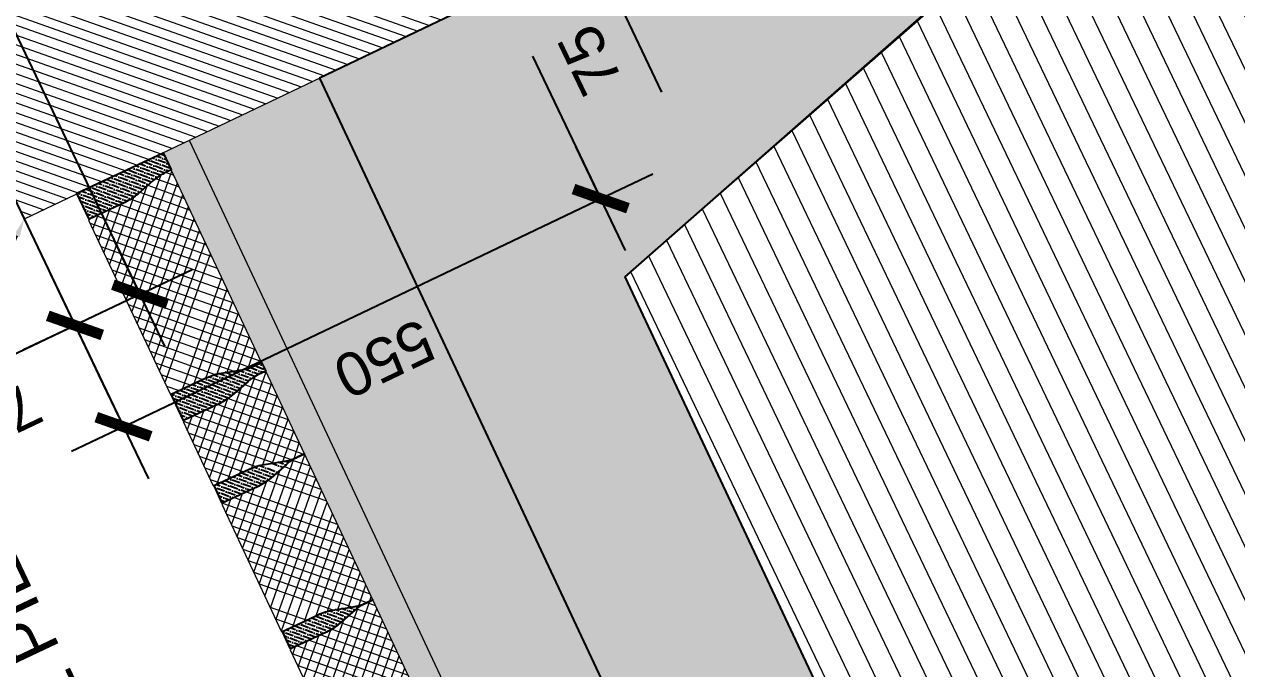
# Model space of a CAD drawing. Header units: metres. Extents: x 678805 to 1359287, y 2747329 to 5497370.
# Drawn here: x 679485.186 to 679486.446, y 2747419.006 to 2747419.676 of the extents above; entities that cross this region are included whole.
import ezdxf
from ezdxf import colors
from ezdxf.entities.mleader import LeaderData, LeaderLine
from ezdxf.math import Vec2, Vec3

# ---------------------------------------------------------------- set-up
doc = ezdxf.new("R2010")
doc.units = ezdxf.units.M
for name, color, linetype, true_color in [('02-L-Waterfeatures 01', 7, 'Continuous', 0x4da6ff), ('XREF_MON_WATERFEATURE$0$01-TX-Dimensions_1-25', 7, 'Continuous', 0x3f5f7f), ('XREF_MON_WATERFEATURE$0$EIT_3 TR sorra', 7, 'Continuous', 0xd8ceb0)]:
    doc.layers.add(name, color=color, linetype=linetype, true_color=true_color)
doc.layers.add('XREF_MON_WATERFEATURE$0$-aux', color=50, linetype='Continuous', plot=False)
doc.layers.add('XREF_MON_WATERFEATURE$0$00_Aux', color=6, linetype='Continuous', plot=False)
doc.layers.add('XREF_MON_WATERFEATURE$0$01-TX', color=7, linetype='Continuous')
doc.layers.add('XREF_MON_WATERFEATURE$0$COTAUX', color=7, linetype='Continuous')
doc.layers.add('XREF_MON_WATERFEATURE$0$02-L-projecció', color=7, linetype='Continuous', lineweight=5, true_color=0x636363)
doc.layers.add('XREF_MON_WATERFEATURE$0$3-TR tot_u', color=7, linetype='Continuous', lineweight=5, true_color=0x787878)
for name, color, linetype, lineweight in [('XREF_MON_WATERFEATURE$0$02-L-seccionat', 6, 'Continuous', 5), ('XREF_MON_WATERFEATURE$0$3-TR Formigó', 252, 'Continuous', 0), ('XREF_MON_WATERFEATURE$0$3-TR terra compactada', 45, 'Continuous', 0), ('XREF_MON_WATERFEATURE$0$3-TR Tot-u', 37, 'Continuous', 0)]:
    doc.layers.add(name, color=color, linetype=linetype, lineweight=lineweight)
doc.styles.add('XREF_MON_WATERFEATURE$0$Standard', font='arial.ttf')
doc.dimstyles.new('XREF_MON_WATERFEATURE$0$E20', dxfattribs={"dimscale": 0.03, "dimtxt": 1.5, "dimasz": 0.2, "dimexe": 0.1, "dimexo": 2.5, "dimgap": 1, "dimtad": 1, "dimdec": 0, "dimlfac": 1000, "dimzin": 0, "dimdsep": 46, "dimtxsty": 'XREF_MON_WATERFEATURE$0$Standard', "dimblk1": 'XREF_MON_WATERFEATURE$0$LINCOT200', "dimblk2": 'XREF_MON_WATERFEATURE$0$LINCOT200', "dimsah": 1, "dimcen": 0.1, "dimdle": 0.1, "dimclrt": 256, "dimadec": 0, "dimazin": 0, "dimtfac": 0.01538461538461539, "dimtdec": 0, "dimtofl": 0, "dimtmove": 0, "dimatfit": 3, "dimldrblk": 'XREF_MON_WATERFEATURE$0$LINCOT200', "dimfxl": 1, "dimtolj": 1, "dimtzin": 0, "dimarcsym": 0})
pattern_1 = [(43.98579928964266, (-29.12719798879698, -68.63277530390769), (0.001927275125572215, 0.00660389192404396), [0.008532812500000058, -0.001706562500000013, 0, -0.001706562500000013])]
pattern_2 = [(44.99999999989513, (-44.29588849237189, 32.5287004862912), (-0.006735192090789539, 0.006735192090814188), []), (134.999999999895, (-44.29588849237189, 32.5287004862912), (-0.006735192090814189, -0.006735192090789538), [])]

# ---------------------------------------------------------------- blocks, each defined once
blk = doc.blocks.new('XREF_MON_WATERFEATURE$0$Bench')
at = {"layer": 'XREF_MON_WATERFEATURE$0$3-TR Formigó'}
h = blk.add_hatch(dxfattribs=at)
h.set_pattern_fill('ANSI31', color=256, scale=0.002999999999999998, angle=-18.27604261032588, style=0)
h.set_pattern_definition([(44.99999999989514, (-45.49588849255815, 30.80655877431855), (-0.006735192090789539, 0.006735192090814186), [])])
h.paths.add_polyline_path([(0, -4.656612873077393e-10), (0.50157939363271, -3.247521817684174e-06), (0.50157939363271, -0.1000032475218177), (0.2407935219807274, -0.1000032475218177), (0.0750000006519258, -0.5499999993480742), (4.656612873077393e-10, -0.5499999998137355)])
at = {"layer": 'XREF_MON_WATERFEATURE$0$02-L-seccionat'}
blk.add_lwpolyline([(0, -4.656612873077393e-10), (0.50157939363271, -3.247521817684174e-06), (0.50157939363271, -0.1000032475218177), (0.2407935219807274, -0.1000032475218177), (0.0750000006519258, -0.5499999993480742), (4.656612873077393e-10, -0.5499999998137355)], close=True, dxfattribs=at)
blk = doc.blocks.new('XREF_MON_WATERFEATURE$0$Font')
at = {"layer": 'XREF_MON_WATERFEATURE$0$3-TR Formigó'}
h = blk.add_hatch(dxfattribs=at)
h.set_pattern_fill('ANSI37', color=256, scale=0.002999999999999999, angle=-18.27604261032589, style=0)
h.set_pattern_definition(pattern_2)
edge = h.paths.add_edge_path()
edge.add_line((0.6866152812726796, 1.353750695707276), (0.6866791862994432, 1.36194622493349))
edge.add_arc((0.6382630942389369, 1.36232374003157), 0.04841756399451735, 359.5532561195993, 375.5522752459881)
edge.add_line((0.6849079080857337, 1.375305334106088), (0.6791231585666537, 1.396090804133564))
edge.add_arc((0.7341754748485982, 1.411412261426449), 0.05714459360587384, 179.5532500560623, 195.5522691823448, ccw=False)
edge.add_line((0.6770326187834144, 1.411857828265056), (0.6773532778024673, 1.452981851296499))
edge.add_line((0.6773532773368061, 1.452981851063669), (0.6765560954809189, 1.452988067641854))
edge.add_line((0.6765560959465802, 1.452988067409024), (0.676562677603215, 1.453832118073478))
edge.add_line((0.6765626771375537, 1.453832118306309), (0.6032671113498509, 1.454403629526496))
edge.add_line((0.6032671113498509, 1.454403629992157), (0.6032605292275548, 1.453559579327703))
edge.add_line((0.6032605292275548, 1.453559578862041), (0.6024633478373289, 1.453565798234195))
edge.add_line((0.6024633478373289, 1.453565798234195), (0.6021426906809211, 1.4124417710118))
edge.add_arc((0.5449998425319791, 1.412887337151915), 0.05714458545132258, 343.554231491595, 359.55325061787744, ccw=False)
edge.add_line((0.5998065369203687, 1.396709266118705), (0.5936983674764633, 1.376016522757709))
edge.add_arc((0.6401350670494139, 1.362309146672487), 0.04841755089930013, 163.5542368047178, 179.5532559311067)
edge.add_line((0.5917189875617623, 1.362686661770567), (0.5916550848633051, 1.354491132544354))
edge.add_line((0.5916550843976438, 1.354491132777184), (0.6866152808070183, 1.353750695474446))
h = blk.add_hatch(dxfattribs=at)
h.set_pattern_fill('ANSI37', color=256, scale=0.002999999999999999, angle=-18.27604261032589, style=0)
h.set_pattern_definition(pattern_2)
edge = h.paths.add_edge_path()
edge.add_line((0.8541013519279659, 1.352444746531546), (0.8541652546264231, 1.36064027575776))
edge.add_arc((0.8057491621002555, 1.361017799470574), 0.04841756455353437, 359.5532460460332, 375.5522651724222)
edge.add_line((0.8523939801380038, 1.373999385628849), (0.8466092301532626, 1.394784856121987))
edge.add_arc((0.9016615441069007, 1.410106313414872), 0.05714459194732985, 179.5532502765495, 195.5522694028319, ccw=False)
edge.add_line((0.8445186894387007, 1.410551879554987), (0.8448393465951085, 1.451675903052092))
edge.add_line((0.8448393470607698, 1.451675903052092), (0.8440421661362052, 1.451682120095938))
edge.add_line((0.8440421652048826, 1.451682120095938), (0.8440487473271787, 1.452526169829071))
edge.add_line((0.8440487473271787, 1.452526169829071), (0.6982273082248867, 1.453663192689419))
edge.add_line((0.6982273086905479, 1.453663192689419), (0.6982207293622196, 1.452819140162319))
edge.add_line((0.6982207298278809, 1.452819140162319), (0.6974235479719937, 1.452825360465795))
edge.add_line((0.6974235470406711, 1.452825360465795), (0.6971028884872794, 1.411701333709061))
edge.add_arc((0.6399600375443697, 1.412146896123886), 0.05714458826966573, 343.5542353029624, 359.5532544292448, ccw=False)
edge.add_line((0.694766734726727, 1.395968827884644), (0.6886585662141442, 1.375276084057987))
edge.add_arc((0.7350952606648207, 1.361568703781813), 0.04841754667178551, 163.5542300571949, 179.5532491835839)
edge.add_line((0.6866791853681207, 1.36194622470066), (0.6866152808070183, 1.353750695474446))
edge.add_line((0.6866152812726796, 1.353750695707276), (0.8541013523936272, 1.352444746764377))
h = blk.add_hatch(dxfattribs=at)
h.set_pattern_fill('ANSI37', color=256, scale=0.002999999999999999, angle=-18.27604261032589, style=0)
h.set_pattern_definition(pattern_2)
edge = h.paths.add_edge_path()
edge.add_line((0.9490615520626307, 1.351704300846905), (0.9491254552267492, 1.359899831470102))
edge.add_arc((0.9007093654945493, 1.360277344472706), 0.04841756089733478, 359.5532586027248, 375.5522777291138)
edge.add_line((0.947354176081717, 1.373258939944208), (0.9415694270282984, 1.394044412299991))
edge.add_arc((0.9966217339970171, 1.409365868195891), 0.05714458365460945, 179.5532513789855, 195.552270505268, ccw=False)
edge.add_line((0.939478887245059, 1.409811433404684), (0.9397995453327894, 1.450935458298773))
edge.add_line((0.9397995453327894, 1.450935458298773), (0.9390023644082248, 1.450941675808281))
edge.add_line((0.9390023639425635, 1.450941675808281), (0.9390089460648596, 1.451785725541413))
edge.add_line((0.9390089460648596, 1.451785725541413), (0.865713378880173, 1.452357236295938))
edge.add_line((0.8657133798114955, 1.452357236063108), (0.8657067990861833, 1.451513185398653))
edge.add_line((0.8657067981548607, 1.451513185631484), (0.8649096167646348, 1.451519404537976))
edge.add_line((0.8649096176959574, 1.451519404537976), (0.8645889586769044, 1.410395379178226))
edge.add_arc((0.8074460960924625, 1.410840941825882), 0.05714459844488683, 343.5542351220217, 359.5532542483041, ccw=False)
edge.add_line((0.8622528035193682, 1.394662870559841), (0.8561446345411241, 1.373970129527152))
edge.add_arc((0.9025813392363489, 1.360262752976269), 0.04841755586403989, 163.5542376771259, 179.5532568035148)
edge.add_line((0.854165256023407, 1.360640267375857), (0.8541013523936272, 1.352444739080966))
edge.add_line((0.8541013514623046, 1.352444739080966), (0.9490615511313081, 1.351704300846905))
h = blk.add_hatch(dxfattribs=at)
h.set_pattern_fill('ANSI37', color=256, scale=0.002999999999999999, angle=-18.27604261032589, style=0)
h.set_pattern_definition(pattern_2)
edge = h.paths.add_edge_path()
edge.add_line((1.180291260126978, 1.349901310168207), (1.180355164688081, 1.358096841257066))
edge.add_arc((1.131939082872123, 1.358474358450621), 0.04841755360344205, 359.5532537556385, 375.5522728820274)
edge.add_line((1.178583888337016, 1.371455947868526), (1.172799138352275, 1.392241419758648))
edge.add_arc((1.227851450443268, 1.4075628798455), 0.05714459072859672, 179.553253822901, 195.5522729491834, ccw=False)
edge.add_line((1.17070859670639, 1.408008442725986), (1.171029256191105, 1.449132467620075))
edge.add_line((1.171029257122427, 1.449132467620075), (1.17023207526654, 1.44913868419826))
edge.add_line((1.170232074335217, 1.44913868419826), (1.170238655526191, 1.449982735328376))
edge.add_line((1.170238655991852, 1.449982735561207), (0.9706732740160078, 1.451538819121197))
edge.add_line((0.9706732733175159, 1.451538818888366), (0.970666692359373, 1.450694765429944))
edge.add_line((0.9706666925922036, 1.450694765429944), (0.9698695107363164, 1.450700984802097))
edge.add_line((0.969869511667639, 1.450700984802097), (0.9695488535799086, 1.409576958976686))
edge.add_arc((0.9124059984460473, 1.41002252092585), 0.05714459157949218, 343.554235795746, 359.5532549220285, ccw=False)
edge.add_line((0.9672126998193562, 1.393844452220947), (0.9611045299097896, 1.373151710256934))
edge.add_arc((1.007541230414063, 1.359444334171712), 0.04841755255421331, 163.5542370955205, 179.5532562219094)
edge.add_line((0.9591251504607499, 1.359821849036962), (0.95906124683097, 1.351626320276409))
edge.add_line((0.9590612458996475, 1.351626320276409), (1.180291260126978, 1.349901310168207))
at = {"layer": 'XREF_MON_WATERFEATURE$0$3-TR terra compactada'}
h = blk.add_hatch(dxfattribs=at)
h.set_pattern_fill('LINE', color=256, scale=0.0075, style=0)
h.set_pattern_definition([(1.590277340731758e-14, (-1.593222049996257, -1.450000001117587), (0, 0.0238125), [])])
edge = h.paths.add_edge_path()
edge.add_line((-1.508667595218867, 0.9890606738626957), (-1.508667595192252, -0.6048951202948476))
edge.add_line((-1.508667595218867, -0.6048951202537864), (6.136539501577078, -0.6048951200357733))
edge.add_line((6.136539502069354, -0.6048951200209558), (6.135368614665779, 0.7910603175694269))
edge.add_line((6.135368613991886, 0.7910603177733719), (3.626572259866925, 0.8105940809709242))
edge.add_line((3.626572260633111, 0.8105940809473395), (3.548124667638425, 1.011210944756913))
edge.add_line((3.548124666791409, 1.011210944736376), (2.60166369870992, 1.018580193498171))
edge.add_line((2.601663698907942, 1.01858019316569), (2.601663700051208, 0.1099791904142415))
edge.add_line((2.601663700770587, 0.1099791903980076), (2.601663700770587, -0.3400208096019923))
edge.add_line((2.601663699839264, -0.3400208093225956), (0.9815726160337759, -0.3400210808148136))
edge.add_line((0.9815726173110306, -0.3400210812687874), (0.9815726173110306, 0.00997891873121265))
edge.add_line((0.9815726173110306, 0.009978918824344873), (1.145767424071051, 0.00997891916307908))
edge.add_line((1.145767423324287, 0.00997891929000616), (0.8764049971942496, 0.9722189113882429))
edge.add_line((0.8764049969613552, 0.9722189116291702), (-1.508667595224254, 0.9890606740160933))
at = {"layer": 'XREF_MON_WATERFEATURE$0$3-TR Tot-u'}
h = blk.add_hatch(dxfattribs=at)
h.set_pattern_fill('EARTH', color=256, scale=0.005, angle=-84.07414778341365)
h.set_pattern_definition([(275.9258522165863, (0, 0), (0.0348582512672567, -0.02830242601949161), [0.03175, -0.03175]), (275.9258522165863, (0.01184262707829475, 0.001229217275977135), (0.0348582512672567, -0.02830242601949161), [0.03175, -0.03175]), (275.9258522165863, (0.02368525415658951, 0.002458434551954269), (0.0348582512672567, -0.02830242601949161), [0.03175, -0.03175]), (5.925852216586342, (0.02804253622889519, -0.001079368870705366), (0.02830242601949161, 0.0348582512672567), [0.03174999999999997, -0.03174999999999997]), (5.925852216586342, (0.02927175257354975, -0.01292199594900012), (0.02830242601949161, 0.0348582512672567), [0.03174999999999997, -0.03174999999999997]), (5.925852216586342, (0.03050096984952688, -0.02476462279446423), (0.02830242601949161, 0.0348582512672567), [0.03174999999999997, -0.03174999999999997])])
h.paths.add_polyline_path([(-1.508667595218867, 0.9890606738626957), (0.8764049969613552, 0.9722189116291702), (0.9987608520314097, 0.5399836259894073), (1.701574961654842, 0.5399805158376694), (1.70157584734261, 0.759980516275391), (1.200005445629358, 0.7599829565733671), (1.200005536898971, 1.169738783501089), (-1.314310426823795, 1.189054771792144), (-1.291731706354767, 1.138879837468266), (-1.508667595218867, 1.140546426177025)])
at = {"layer": 'XREF_MON_WATERFEATURE$0$3-TR tot_u'}
h = blk.add_hatch(dxfattribs=at)
h.set_pattern_fill('AR-CONC', color=256, scale=0.0002499999999999998, angle=90.27678088138283)
h.set_pattern_definition([(158.5528234916038, (-44.29588849237189, 32.5287004862912), (-0.01071414020334408, 0.04444703537656459), [0.004762499999999992, -0.05238749999999993]), (103.5528234916037, (-44.29588849237189, 32.5287004862912), (-0.042478511822929, -0.02355052202099123), [0.003809999999999992, -0.04191014604249989]), (209.0042681916038, (-44.29678133362904, 32.53240439342335), (-0.05319265014223656, 0.02089651386113734), [0.004047502199999994, -0.04452256114999994]), (154.7370234916037, (-44.30792848253623, 32.52465961547568), (-0.01159854796105582, 0.06759205884945055), [0.007143749999999993, -0.07858124999999992]), (205.1883811016037, (-44.30889503192157, 32.53029227955267), (-0.07752613342460271, 0.03658516449488299), [0.006071255784999993, -0.0667839020399999]), (99.73697466160382, (-44.30792848253623, 32.52465961547568), (-0.07752613342278558, 0.036585164499046), [0.005714991767499992, -0.06286493297999987]), (129.5528234916038, (-44.30693892017007, 32.53168982686475), (0.01217751511735448, 0.04406843003303179), [0.004762499999999994, -0.05238749999999995]), (74.55282349160389, (-44.30693892017007, 32.53168982686475), (-0.04856998646426809, -3.622266203678892e-06), [0.003809999999999994, -0.04190999999999991]), (180.0042684916038, (-44.30592412641272, 32.53536219708622), (-0.03639247154533939, 0.04406480761108346), [0.004047502199999996, -0.04452248439999996]), (146.0528234916038, (-44.29588849237189, 32.5287004862912), (-0.02028587552938745, -0.005993882991116795), [0, -0.04140199999999992, 0, -0.04254499999999992, 0, -0.04206874999999992]), (116.0528234916039, (-44.29588849237189, 32.5287004862912), (-0.02905871588294157, 0.007867938773241597), [0, -0.02425699999999996, 0, -0.04044949999999992, 0, -0.01603374999999996]), (76.05282349160386, (-44.29138292139396, 32.51527589792386), (-0.009427757665139926, 0.03259170348029379), [0, -0.01587499999999994, 0, -0.04952999999999989, 0, -0.06572249999999978]), (66.05282349160387, (-44.28936248552054, 32.50925590330735), (-0.01780916575072015, 0.03308521069580599), [0, -0.02063749999999997, 0, -0.03289299999999995, 0, -0.04667249999999994])])
h.paths.add_polyline_path([(-1.314310426823795, 1.189054771792144), (1.200005536898971, 1.169738783501089), (1.199709311127663, 1.319745484273881), (-1.350574632640928, 1.33933779457584), (-1.350574634037912, 1.269641898106784)])
at = {"layer": 'XREF_MON_WATERFEATURE$0$EIT_3 TR sorra'}
h = blk.add_hatch(dxfattribs=at)
h.set_pattern_fill('ANSI36', color=256, scale=0.001075000000000009, angle=-1.014200710357327, style=0, double=1)
h.set_pattern_definition(pattern_1)
edge = h.paths.add_edge_path()
edge.add_line((0.6866152575239539, 1.353747197426856), (0.6866791592910886, 1.361942726653069))
edge.add_arc((0.638263073284179, 1.362320244312286), 0.04841755692136279, 359.5532532353189, 375.5522723614309)
edge.add_line((0.6849078820087016, 1.375301834195852), (0.6791231334209442, 1.396087309345603))
edge.add_arc((0.7341754483059049, 1.411408764775842), 0.05714459172765145, 179.5532486136495, 195.552267739868, ccw=False)
edge.add_line((0.6770325936377048, 1.411854332778603), (0.6773532791994512, 1.452981851994991))
edge.add_line((0.6773532796651125, 1.452981851994991), (0.6974235493689775, 1.452825356740505))
edge.add_line((0.6974235489033163, 1.452825356740505), (0.6971028614789248, 1.411697835661471))
edge.add_arc((0.639960013795644, 1.412143399938941), 0.05714458520547993, 343.5542331508727, 359.55325227718356, ccw=False)
edge.add_line((0.6947667081840336, 1.395965330768377), (0.6886585396714509, 1.375272589270025))
edge.add_arc((0.7350952359847724, 1.361565207131207), 0.04841755022788323, 163.5542286805176, 179.5532478067304)
edge.add_line((0.686679158359766, 1.361942728981376), (0.6866152575239539, 1.353747196495533))
h = blk.add_hatch(dxfattribs=at)
h.set_pattern_fill('ANSI36', color=256, scale=0.001075000000000009, angle=-1.014200710357327, style=0, double=1)
h.set_pattern_definition(pattern_1)
edge = h.paths.add_edge_path()
edge.add_line((0.8541013272479177, 1.352441250346601), (0.8541652304120362, 1.360636779572815))
edge.add_arc((0.8057491462677717, 1.361014298629016), 0.04841755504291326, 359.55325153288, 375.552270658992)
edge.add_line((0.8523939540609717, 1.373995886417106), (0.8466092054732144, 1.394781360635534))
edge.add_arc((0.9016615222208202, 1.410102820023894), 0.05714459548455035, 179.5532514985391, 195.5522706247576, ccw=False)
edge.add_line((0.8445186638273299, 1.410548385232687), (0.8448393498547375, 1.451675904449075))
edge.add_line((0.8448393498547375, 1.451675904914737), (0.86490961862728, 1.451519407797605))
edge.add_line((0.8649096195586026, 1.451519407331944), (0.8645889335311949, 1.410391888115555))
edge.add_arc((0.807446077466011, 1.410837453324348), 0.05714459207087461, 343.55423247714856, 359.55325160345944, ccw=False)
edge.add_line((0.8622527779079974, 1.394659381825477), (0.8561446089297533, 1.373966640327126))
edge.add_arc((0.9025813015177846, 1.360259261447936), 0.04841754477165996, 163.5542317248516, 179.5532508510645)
edge.add_line((0.8541652294807136, 1.360636780969799), (0.8541013267822564, 1.352441250346601))
h = blk.add_hatch(dxfattribs=at)
h.set_pattern_fill('ANSI36', color=256, scale=0.001075000000000009, angle=-1.014200710357327, style=0, double=1)
h.set_pattern_definition(pattern_1)
edge = h.paths.add_edge_path()
edge.add_line((0.9590612188912928, 1.351622842717916), (0.949061525054276, 1.351700814440846))
edge.add_line((0.949061525054276, 1.351700813975185), (0.9491254282183945, 1.359896344132721))
edge.add_arc((0.9007093477994204, 1.360273859463632), 0.04841755216563613, 359.5532559786739, 375.5522751047858)
edge.add_line((0.9473541518673301, 1.373255450278521), (0.9415694042108953, 1.394040925428271))
edge.add_arc((0.9966217111796141, 1.409362383186817), 0.05714458553328598, 179.5532528214625, 195.552271947681, ccw=False)
edge.add_line((0.9394788625650108, 1.409807946998626), (0.9397995490580797, 1.450935459230095))
edge.add_line((0.9397995490580797, 1.450935459230095), (0.9698695128317922, 1.450700991787016))
edge.add_line((0.9698695130646229, 1.450700991787016), (0.969548825873062, 1.409573479089886))
edge.add_arc((0.9124059691093862, 1.410019042436033), 0.05714459348004619, 343.55423438283196, 359.55325350914285, ccw=False)
edge.add_line((0.9672126723453403, 1.393840971868485), (0.9611045029014349, 1.373148232698441))
edge.add_arc((1.007541201543063, 1.359440856613219), 0.04841755089982966, 163.5542368048058, 179.5532559310186)
edge.add_line((0.9591251234523952, 1.35981837217696), (0.9590612198226154, 1.351622842485085))
edge.add_line((0.9590612188912928, 1.351622842717916), (0.949061525054276, 1.351700814440846))
h = blk.add_hatch(dxfattribs=at)
h.set_pattern_fill('ANSI36', color=256, scale=0.001075000000000009, angle=-1.014200710357327, style=0, double=1)
h.set_pattern_definition([(43.98579928964266, (-28.89596828166395, -68.63457829551771), (0.001927275125572215, 0.00660389192404396), [0.008532812500000058, -0.001706562500000013, 0, -0.001706562500000013])])
edge = h.paths.add_edge_path()
edge.add_line((1.199943122453988, 1.349744656123221), (1.180291232187301, 1.349897821899503))
edge.add_line((1.180291232187301, 1.349897821899503), (1.180355134885758, 1.358093352522701))
edge.add_arc((1.131939058192074, 1.358470867620781), 0.04841754884854808, 359.5532564991323, 375.5522756252441)
edge.add_line((1.178583857603371, 1.371452457737178), (1.172799110878259, 1.39223793335259))
edge.add_arc((1.227851416915655, 1.407559392508119), 0.05714458409464751, 179.5532547048823, 195.5522738311007, ccw=False)
edge.add_line((1.170708570629358, 1.408004954224452), (1.171029257122427, 1.449132467387244))
edge.add_line((1.171029257122427, 1.449132467620075), (1.200715934392065, 1.448900986928493))
edge.add_line((1.200715933460742, 1.448900986928493), (1.199943122453988, 1.349744656123221))
edge.add_line((1.199943122453988, 1.349744656123221), (1.180291232187301, 1.349897821899503))
h = blk.add_hatch(dxfattribs=at)
h.set_pattern_fill('ANSI36', color=256, scale=0.001075000000000009, angle=-1.014200710357327, style=0, double=1)
h.set_pattern_definition([(62.26184189986371, (23.78163385484368, 249.4228092259727), (-0.0002408934136971137, 0.006875154421345005), [0.008532812500000072, -0.001706562500000015, 0, -0.001706562500000015])])
h.paths.add_polyline_path([(-1.350574632640928, 1.33933779457584), (1.199709310662001, 1.319745486136526), (1.199943120125681, 1.349744657054543), (-1.350574634037912, 1.369641900062561)])
at = {"layer": 'XREF_MON_WATERFEATURE$0$-aux'}
for points in [[(0.6866152570582926, 1.353747196961194), (0.6866152575239539, 1.353747197426856), (0.6866791588254273, 1.361942726653069, 0.06992251114754273), (0.6849078820087016, 1.375301834195852), (0.6791231334209442, 1.396087309345603, -0.06992251114800961), (0.6770325936377048, 1.411854332778603), (0.6773532796651125, 1.452981851994991), (0.6974235489033163, 1.452825356740505), (0.6971028614789248, 1.411697835661471, -0.0699225111484148), (0.6947667081840336, 1.395965330768377), (0.6886585396714509, 1.375272589270025, 0.06992251114798485), (0.686679158359766, 1.361942728981376), (0.6866152570582926, 1.353747196961194), (0.6866152575239539, 1.353747197426856)], [(0.8541013267822564, 1.352441250346601), (0.8541013272479177, 1.352441250346601), (0.8541652294807136, 1.360636779572815, 0.06992251114754273), (0.8523939540609717, 1.373995886417106), (0.8466092045418918, 1.394781360868365, -0.06992251114800961), (0.8445186638273299, 1.410548385232687), (0.8448393498547375, 1.451675904914737), (0.8649096195586026, 1.451519407331944), (0.8645889325998724, 1.410391888115555, -0.0699225111484148), (0.8622527779079974, 1.394659381825477), (0.8561446089297533, 1.373966639861465, 0.06992251114798485), (0.8541652294807136, 1.360636780969799), (0.8541013267822564, 1.352441250346601), (0.8541013272479177, 1.352441250346601)], [(0.9590612188912928, 1.351622842717916), (0.949061525054276, 1.351700813975185), (0.9491254282183945, 1.359896344132721, 0.06992251114754273), (0.9473541518673301, 1.373255450278521), (0.9415694042108953, 1.394040925428271, -0.06992251114800961), (0.9394788625650108, 1.409807946998626), (0.9397995490580797, 1.450935459230095), (0.9698695130646229, 1.450700991787016), (0.9695488256402314, 1.409573479089886, -0.0699225111484148), (0.9672126723453403, 1.393840971868485), (0.9611045019701123, 1.373148232698441, 0.06992251114798485), (0.9591251234523952, 1.35981837217696), (0.9590612188912928, 1.351622842717916), (0.949061525054276, 1.351700813975185)], [(1.199943122453988, 1.349744656123221), (1.180291232187301, 1.349897821899503), (1.180355135351419, 1.358093352522701, 0.06992251114754273), (1.178583857603371, 1.371452457737178), (1.172799110878259, 1.39223793335259, -0.06992251114800961), (1.170708570629358, 1.408004954224452), (1.171029257122427, 1.449132467620075), (1.200715933460742, 1.448900986928493), (1.199943122453988, 1.349744656123221), (1.180291232187301, 1.349897821899503)]]:
    blk.add_lwpolyline(points, format="xyb", dxfattribs=at)
at = {"layer": 'XREF_MON_WATERFEATURE$0$00_Aux'}
blk.add_lwpolyline([(-1.508667595218867, 0.9890606738626957), (0.8764049969613552, 0.9722189116291702), (0.9987608520314097, 0.5399836259894073), (1.701574961654842, 0.5399805158376694), (1.70157584734261, 0.759980516275391), (1.200005445629358, 0.7599829565733671), (1.200005536898971, 1.169738783501089), (-1.314310426823795, 1.189054771792144), (-1.291731706354767, 1.138879837468266), (-1.508667595218867, 1.140546426177025)], close=True, dxfattribs=at)
at = {"layer": 'XREF_MON_WATERFEATURE$0$02-L-projecció'}
for points in [[(-1.350574633106589, 1.33933779457584), (1.19970931392163, 1.319745485670865)], [(-1.314310426823795, 1.189054771792144), (1.200005536898971, 1.169738783501089)]]:
    blk.add_lwpolyline(points, dxfattribs=at)
blk.add_lwpolyline([(-1.508667595218867, 0.9890606738626957), (-1.508667595218867, -0.6048951202537864), (6.136539502069354, -0.6048951200209558), (6.135368613991886, 0.7910603177733719), (3.626572260633111, 0.8105940809473395), (3.548124666791409, 1.011210944736376), (2.601663698907942, 1.01858019316569), (2.601663700770587, 0.1099791903980076), (2.601663699839264, -0.3400208093225956), (0.9815726173110306, -0.3400210812687874), (0.9815726173110306, 0.009978918824344873), (1.145767423324287, 0.00997891929000616), (0.8764049969613552, 0.9722189116291702)], close=True, dxfattribs=at)
at = {"layer": 'XREF_MON_WATERFEATURE$0$02-L-seccionat'}
for points in [[(0.6866152812726796, 1.353750695707276), (0.686679185833782, 1.36194622470066, 0.06992251114875708), (0.6849079080857337, 1.375305334106088), (0.6791231585666537, 1.396090804133564, -0.0699225111482901), (0.6770326187834144, 1.411857828265056), (0.6773532773368061, 1.452981851063669), (0.6765560959465802, 1.452988067409024), (0.6765626771375537, 1.453832118306309), (0.6032671113498509, 1.454403629992157), (0.6032605292275548, 1.453559578862041), (0.6024633478373289, 1.453565798234195), (0.6021426906809211, 1.4124417710118, -0.0699225111482901), (0.5998065369203687, 1.396709266118705), (0.5936983665451407, 1.376016522757709, 0.06992251114875708), (0.5917189875617623, 1.362686661770567), (0.5916550843976438, 1.354491132777184)], [(0.8541013519279659, 1.352444746531546), (0.8541652550920844, 1.360640276223421, 0.06992251114875708), (0.8523939801380038, 1.373999385628849), (0.8466092301532626, 1.394784856121987, -0.0699225111482901), (0.8445186894387007, 1.410551879554987), (0.8448393470607698, 1.451675903052092), (0.8440421652048826, 1.451682120095938), (0.8440487473271787, 1.452526169829071), (0.6982273086905479, 1.453663192689419), (0.6982207298278809, 1.452819140162319), (0.6974235470406711, 1.452825360465795), (0.6971028884872794, 1.411701333709061, -0.0699225111482901), (0.694766734726727, 1.395968827884644), (0.6886585662141442, 1.375276084057987, 0.06992251114875708), (0.6866791853681207, 1.36194622470066), (0.6866152812726796, 1.353750695707276)], [(0.9490615520626307, 1.351704300846905), (0.9491254538297653, 1.359899831470102, 0.06992251114875708), (0.947354176081717, 1.373258939944208), (0.9415694270282984, 1.394044412299991, -0.0699225111482901), (0.939478887245059, 1.409811433404684), (0.9397995453327894, 1.450935458298773), (0.9390023639425635, 1.450941675808281), (0.9390089460648596, 1.451785725541413), (0.8657133798114955, 1.452357236063108), (0.8657067981548607, 1.451513185631484), (0.8649096176959574, 1.451519404537976), (0.8645889586769044, 1.410395378945395, -0.0699225111482901), (0.8622528035193682, 1.394662870559841), (0.8561446345411241, 1.373970129527152, 0.06992251114875708), (0.854165256023407, 1.360640267375857), (0.8541013514623046, 1.352444739080966)], [(1.180291260126978, 1.349901310168207), (1.180355165619403, 1.358096841257066, 0.06992251114875708), (1.178583888337016, 1.371455947868526), (1.172799137886614, 1.392241420224309, -0.0699225111482901), (1.17070859670639, 1.408008442725986), (1.171029257122427, 1.449132467620075), (1.170232074335217, 1.44913868419826), (1.170238655991852, 1.449982735561207), (0.9706732733175159, 1.451538818888366), (0.9706666925922036, 1.450694765429944), (0.969869511667639, 1.450700984802097), (0.9695488531142473, 1.409576958976686, -0.0699225111482901), (0.9672126998193562, 1.393844452220947), (0.961104528978467, 1.373151710256934, 0.06992251114875708), (0.9591251504607499, 1.359821849036962), (0.9590612458996475, 1.351626320276409)]]:
    blk.add_lwpolyline(points, format="xyb", close=True, dxfattribs=at)
blk.add_lwpolyline([(1.200000001117587, 1.352141255745664), (1.200000000186265, 1.402141255326569)], dxfattribs=at)
blk.add_blockref('XREF_MON_WATERFEATURE$0$Bench', (1.200005536433309, 1.509982735384256))
blk = doc.blocks.new('XREF_MON_WATERFEATURE$0$LINCOT200')
for p, q in [((0, -9.999961704014428), (0, 10.00003829598555)), ((3.694822225952521e-13, 3.829598557558711e-05), (10.00000000000051, 3.829598557558711e-05))]:
    blk.add_line(p, q)
at = {"const_width": 1.875}
blk.add_lwpolyline([(3.535533801624467, -3.535495714255788), (-3.535533950636761, 3.535572157214077)], dxfattribs=at)
at = {"layer": 'XREF_MON_WATERFEATURE$0$COTAUX'}
blk.add_line((0, 0), (-1.249999999999915, 0), dxfattribs=at)
blk = doc.blocks.new('*D649')
at = {"layer": 'DEFPOINTS', "color": 0, "transparency": 16777216}
for p in [(679485.6817476428, 2747419.710311109), (679485.7849358582, 2747419.494530882), (679485.1855639552, 2747419.473031216)]:
    blk.add_point(p, dxfattribs=at)
at = {"layer": 'XREF_MON_WATERFEATURE$0$01-TX-Dimensions_1-25', "color": 0, "lineweight": -2, "transparency": 16777216}
for p, q in [((679485.7141039926, 2747419.642649697), (679485.7862301129, 2747419.491824425)), ((679485.2941650843, 2747419.259839496), (679485.779522946, 2747419.491942373)), ((679485.2179203047, 2747419.405369804), (679485.2900464251, 2747419.254544532))]:
    blk.add_line(p, q, dxfattribs=at)
at = {"layer": 'XREF_MON_WATERFEATURE$0$01-TX-Dimensions_1-25', "color": 0, "lineweight": -2, "transparency": 16777216, "xscale": 0.006, "yscale": 0.006, "zscale": 0.006}
for p, rotation in [((679485.7849358589, 2747419.494530881), 25.55758288666668), ((679485.2887521711, 2747419.257250988), 205.5575828866667)]:
    blk.add_blockref('XREF_MON_WATERFEATURE$0$LINCOT200', p, dxfattribs=dict(at, rotation=rotation))
at = {"layer": 'XREF_MON_WATERFEATURE$0$01-TX-Dimensions_1-25', "transparency": 16777216, "insert": (679485.5596987212, 2747419.328098716), "char_height": 0.045, "attachment_point": 5, "rotation": 205.5575828866667, "style": 'XREF_MON_WATERFEATURE$0$Standard'}
blk.add_mtext('\\A1;550', dxfattribs=at)
blk = doc.blocks.new('*D650')
at = {"layer": 'DEFPOINTS', "color": 0, "transparency": 16777216}
for p in [(679485.7441022041, 2747419.823264264), (679485.6493912697, 2747419.777972569), (679485.6817476425, 2747419.710311108)]:
    blk.add_point(p, dxfattribs=at)
at = {"layer": 'XREF_MON_WATERFEATURE$0$01-TX-Dimensions_1-25', "color": 0, "lineweight": -2, "transparency": 16777216}
for p, q in [((679485.7170526815, 2747419.810328918), (679485.7468086608, 2747419.824558518)), ((679485.746690712, 2747419.817851351), (679485.7738700686, 2747419.761015716)), ((679485.7494090543, 2747419.742667457), (679485.7791650331, 2747419.756897057)), ((679485.7764585764, 2747419.755602803), (679485.8482733396, 2747419.60542862))]:
    blk.add_line(p, q, dxfattribs=at)
at = {"layer": 'XREF_MON_WATERFEATURE$0$01-TX-Dimensions_1-25', "color": 0, "lineweight": -2, "transparency": 16777216, "xscale": 0.006, "yscale": 0.006, "zscale": 0.006}
for p, rotation in [((679485.7441022041, 2747419.823264264), 115.5575828866667), ((679485.7764585764, 2747419.755602803), 295.5575828866667)]:
    blk.add_blockref('XREF_MON_WATERFEATURE$0$LINCOT200', p, dxfattribs=dict(at, rotation=rotation))
at = {"layer": 'XREF_MON_WATERFEATURE$0$01-TX-Dimensions_1-25', "transparency": 16777216, "insert": (679485.7737234364, 2747419.63874123), "char_height": 0.045, "attachment_point": 5, "rotation": 115.55758288666671, "style": 'XREF_MON_WATERFEATURE$0$Standard'}
blk.add_mtext('\\A1;75', dxfattribs=at)
blk = doc.blocks.new('*D651')
at = {"layer": 'DEFPOINTS', "color": 0, "transparency": 16777216}
for p in [(679485.0368818189, 2747419.957905363), (679484.9692211464, 2747419.925554894), (679485.2383469889, 2747419.362680973)]:
    blk.add_point(p, dxfattribs=at)
at = {"layer": 'XREF_MON_WATERFEATURE$0$01-TX-Dimensions_1-25', "color": 0, "lineweight": -2, "transparency": 16777216}
for p, q in [((679485.0692336705, 2747419.8902418), (679485.3073017359, 2747419.3923249)), ((679485.0015729979, 2747419.857891331), (679485.2396410633, 2747419.359974431)), ((679485.3005945769, 2747419.392443295), (679485.2437600743, 2747419.365269122)), ((679485.2383469893, 2747419.362680973), (679485.0881680308, 2747419.290876192))]:
    blk.add_line(p, q, dxfattribs=at)
at = {"layer": 'XREF_MON_WATERFEATURE$0$01-TX-Dimensions_1-25', "color": 0, "lineweight": -2, "transparency": 16777216, "xscale": 0.006, "yscale": 0.006, "zscale": 0.006}
for p, rotation in [((679485.3060076619, 2747419.395031443), 25.55377418202264), ((679485.2383469893, 2747419.362680973), 205.5537741820226)]:
    blk.add_blockref('XREF_MON_WATERFEATURE$0$LINCOT200', p, dxfattribs=dict(at, rotation=rotation))
at = {"layer": 'XREF_MON_WATERFEATURE$0$01-TX-Dimensions_1-25', "transparency": 16777216, "insert": (679485.1671092085, 2747419.270002564), "char_height": 0.045, "attachment_point": 5, "rotation": 205.55377418202264, "style": 'XREF_MON_WATERFEATURE$0$Standard'}
blk.add_mtext('\\A1;75', dxfattribs=at)
blk = doc.blocks.new('XREF_MON_WATERFEATURE')
at = {"rotation": 115.5575828960451}
blk.add_blockref('XREF_MON_WATERFEATURE$0$Font', (679487.0654881514, 2747419.041906541), dxfattribs=at)
at = {"layer": 'XREF_MON_WATERFEATURE$0$01-TX-Dimensions_1-25'}
for base, p1, p2, angle, picture, middle, dimtype in [((679485.2383469889, 2747419.362680973), (679485.0368818188, 2747419.957905363), (679484.9692211467, 2747419.925554894), 205.553774025576, '*D651', (679485.1442974021, 2747419.317713222), 129), ((679485.7441022041, 2747419.823264264), (679485.6817476425, 2747419.710311108), (679485.6493912695, 2747419.777972569), 115.5575828866667, '*D650', (679485.8214325781, 2747419.661556209), 128)]:
    dim = blk.add_linear_dim(base=base, p1=p1, p2=p2, angle=angle, dimstyle='XREF_MON_WATERFEATURE$0$E20', dxfattribs=at)
    dim.commit()
    dim.dimension.update_dxf_attribs({"geometry": picture, "text_midpoint": middle, "dimtype": dimtype})
dim = blk.add_linear_dim(base=(679485.7849358582, 2747419.494530882), p1=(679485.1855639549, 2747419.473031215), p2=(679485.6817476425, 2747419.710311108), angle=205.5575828866667, dimstyle='XREF_MON_WATERFEATURE$0$E20', dxfattribs=at)
dim.commit()
dim.dimension.update_dxf_attribs({"geometry": '*D649', "text_midpoint": (679485.5596987213, 2747419.328098716)})
at = {"layer": 'XREF_MON_WATERFEATURE$0$01-TX'}
ml = blk.add_multileader_mtext('Standard', dxfattribs=at)
ml.set_content('PRECAST CONCRETE CHANNEL BLOCK\\P50x90x50cm', color=256, style='XREF_MON_WATERFEATURE$0$Standard')
ml.set_leader_properties()
ml.build(insert=Vec2(0, 0))
ml.multileader.update_dxf_attribs({"dogleg_length": 0.07692307692307693, "arrow_head_size": 0.01923076923076923})
ctx = ml.context
ctx.base_point, ctx.char_height, ctx.arrow_head_size, ctx.landing_gap_size, ctx.plane_origin, ctx.plane_x_axis, ctx.plane_y_axis = Vec3(679485.2498496083, 2747418.417776508), 0.05, 0.01923076923076923, 0.01923076923076923, Vec3(679485.4879302694, 2747418.811470242), Vec3(-0.4281212612115987, 0.9037212986859335), Vec3(-0.9037212986859335, -0.4281212612115987)
notes = []
notes.append((ctx, [(1, (1, 1, 0), (679484.6410269395, 2747419.702940462), (0.4281212612115987, -0.9037212986859335), 0.03846153846153853, [(0, [(679484.9527145263, 2747419.957826037)], 0, [])])]))
ctx.mtext.insert, ctx.mtext.text_direction, ctx.mtext.rotation, ctx.mtext.flow_direction = Vec3(679485.218638191, 2747418.424270211), Vec3(-0.4281212612115987, 0.9037212986859335), 1.564072090888421, 5
ml = blk.add_multileader_mtext('Standard', dxfattribs=at)
ml.set_content('PRECAST CONCRETE PIECE \\P50x90x55cm', color=256, style='XREF_MON_WATERFEATURE$0$Standard')
ml.set_leader_properties()
ml.build(insert=Vec2(0, 0))
ml.multileader.update_dxf_attribs({"dogleg_length": 0.07692307692307693, "arrow_head_size": 0.01923076923076923})
ctx = ml.context
ctx.base_point, ctx.char_height, ctx.arrow_head_size, ctx.landing_gap_size, ctx.plane_origin, ctx.plane_x_axis, ctx.plane_y_axis = Vec3(679485.5351012299, 2747418.311680941), 0.05, 0.01923076923076923, 0.01923076923076923, Vec3(679485.704122195, 2747418.359242832), Vec3(-0.4281212612115987, 0.9037212986859335), Vec3(-0.9037212986859335, -0.4281212612115987)
notes.append((ctx, [(1, (1, 1, 0), (679485.0906788777, 2747419.249812217), (0.4281212612115987, -0.9037212986859335), 0.03846153846153853, [(0, [(679485.1854241055, 2747419.473368638)], 0, [])])]))
ctx.mtext.insert, ctx.mtext.text_direction, ctx.mtext.rotation, ctx.mtext.flow_direction = Vec3(679485.5038898126, 2747418.318174644), Vec3(-0.4281212612115987, 0.9037212986859335), 1.564072090888421, 5
for ctx, leaders in notes:
    for number, flags, end, landing, length, lines in leaders:
        leader = LeaderData()
        leader.index, (leader.has_last_leader_line, leader.has_dogleg_vector, leader.attachment_direction) = number, flags
        leader.last_leader_point, leader.dogleg_vector, leader.dogleg_length = Vec3(end), Vec3(landing), length
        for number, points, colour, breaks in lines:
            line = LeaderLine()
            line.index, line.vertices, line.color, line.breaks = number, Vec3.list(points), colors.encode_raw_color(colour), breaks
            leader.lines.append(line)
        ctx.leaders.append(leader)

msp = doc.modelspace()

# ---------------------------------------------------------------- block references
at = {"layer": '02-L-Waterfeatures 01', "color": 18, "true_color": 0x000000}
msp.add_blockref('XREF_MON_WATERFEATURE', (0, 0), dxfattribs=at)

doc.saveas('drawing.dxf')
